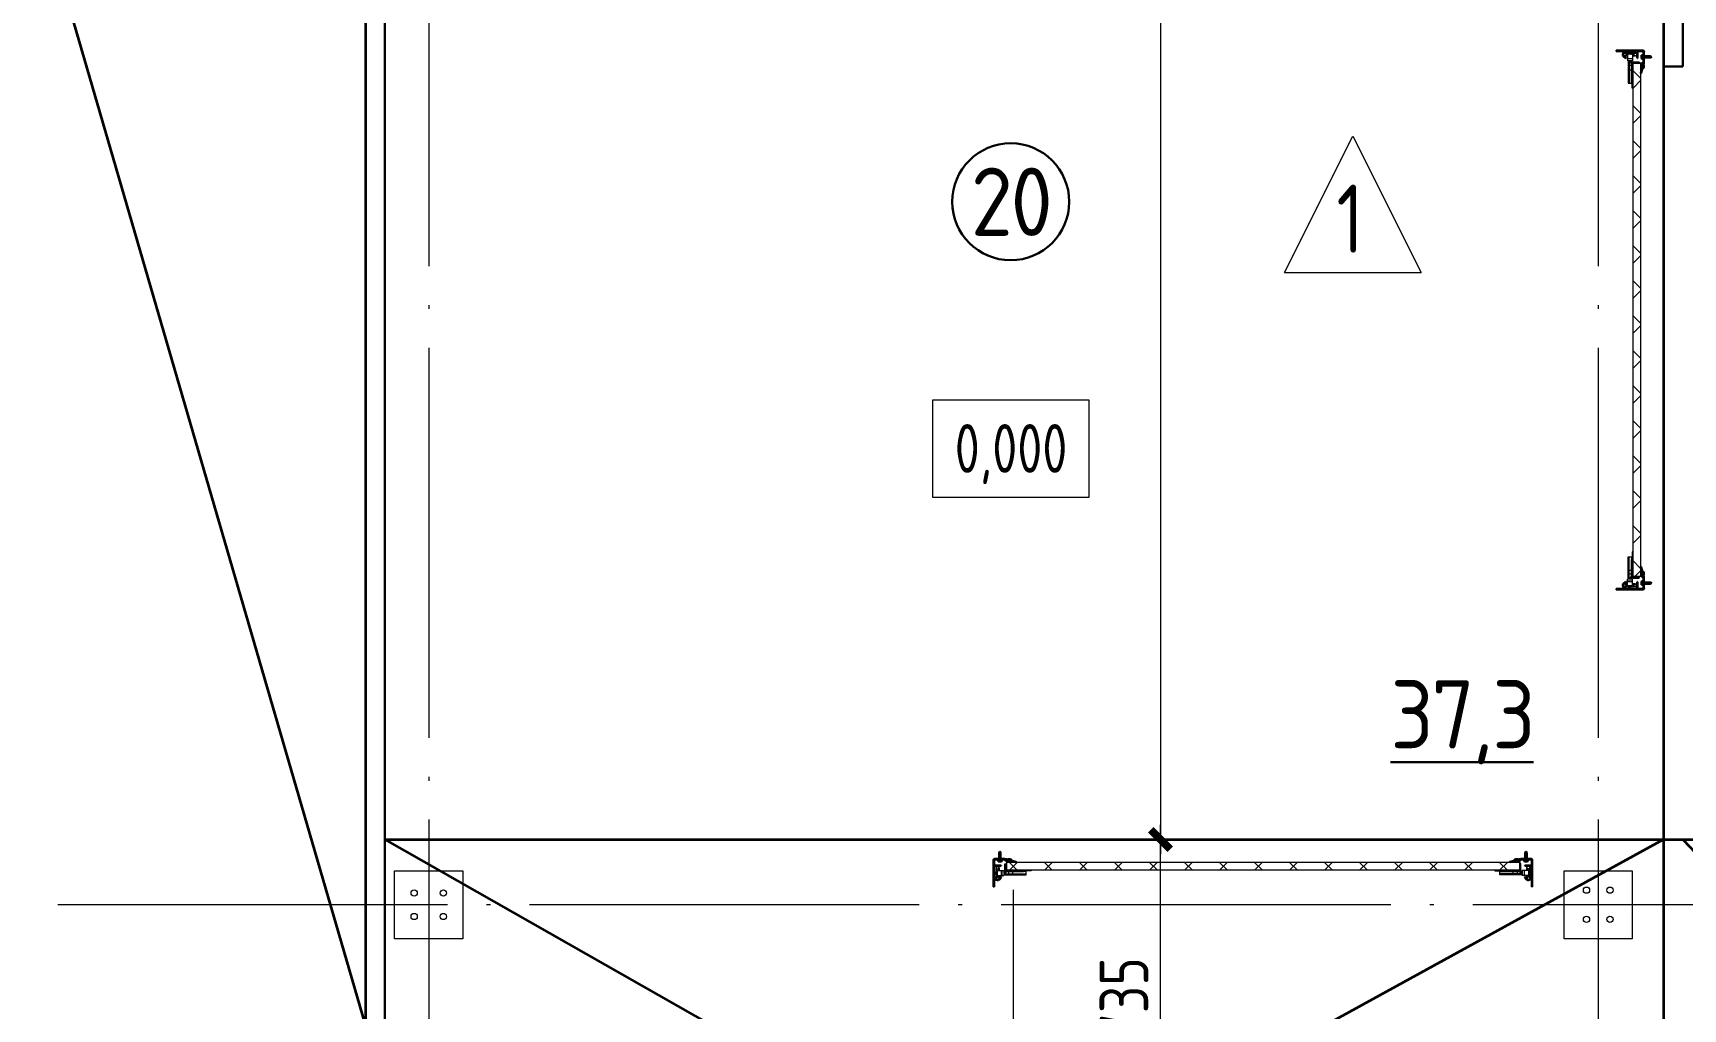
# Model space of a CAD drawing. Extents: x -965262 to 1142518, y -357520 to 71675.
# Drawn here: x 99392 to 107858, y -187687 to -182680 of the extents above; entities that cross this region are included whole.
import ezdxf

# ---------------------------------------------------------------- set-up
doc = ezdxf.new("R2010")
doc.units = 0
doc.header["$LTSCALE"] = 10
doc.linetypes.add('DOTE', pattern=[2.42, 2, -0.2, 0.02, -0.2])
doc.layers.get('0').update_dxf_attribs({"linetype": 'CONTINUOUS', "lineweight": 30})
doc.layers.get('Defpoints').update_dxf_attribs({"linetype": 'CONTINUOUS'})
doc.layers.add('DOTE', color=7, linetype='DOTE', lineweight=9)
doc.layers.add('полы', color=3, linetype='CONTINUOUS', lineweight=35)
doc.styles.add('GOST 2.304', font='isocpeur.ttf', dxfattribs={"width": 0.75, "height": 250})
doc.styles.add('GOST-2.304_Type-B', font='isocpeur.ttf', dxfattribs={"width": 0.9})
doc.styles.add('ГОСТ 2м', font='isocpeur.ttf', dxfattribs={"width": 0.8, "height": 250})
doc.dimstyles.new('ГОСТ 2м', dxfattribs={"dimtxt": 250, "dimasz": 100, "dimexe": 75, "dimexo": 150, "dimgap": 62.5, "dimtad": 1, "dimdec": 0, "dimtxsty": 'ГОСТ 2м', "dimblk": 'ARCHTICK', "dimcen": 150, "dimdle": 75, "dimclrd": 256, "dimclre": 256, "dimclrt": 256, "dimadec": 0, "dimazin": 0, "dimtfac": 1, "dimtdec": 0, "dimtmove": 0, "dimatfit": 3, "dimldrblk": 'OBLIQUE', "dimfxl": 1, "dimlwd": 15, "dimlwe": 15, "dimarcsym": 0})

# ---------------------------------------------------------------- blocks, each defined once
blk = doc.blocks.new('anchor.bolt')
for p, q in [((-0.07, 0), (-0.07, -0.72)), ((0.07, 0), (0.07, -0.06)), ((-0.1, -0.04), (-0.07, -0.03)), ((-0.1, -0.04), (0.09, -0.06)), ((0.07, -0.07), (-0.1, -0.04)), ((-0.1, -0.11), (-0.07, -0.1)), ((-0.1, -0.11), (0.09, -0.13)), ((0.07, -0.14), (-0.1, -0.11)), ((-0.1, -0.18), (-0.07, -0.17)), ((-0.1, -0.18), (0.09, -0.2)), ((0.07, -0.21), (-0.1, -0.18)), ((-0.1, -0.25), (-0.07, -0.24)), ((-0.1, -0.25), (0.09, -0.27)), ((0.07, -0.28), (-0.1, -0.25)), ((-0.1, -0.32), (-0.07, -0.31)), ((-0.1, -0.32), (0.09, -0.34)), ((0.07, -0.35), (-0.1, -0.32)), ((-0.1, -0.39), (-0.07, -0.38)), ((-0.1, -0.39), (0.09, -0.41)), ((0.07, -0.42), (-0.1, -0.39)), ((-0.1, -0.46), (-0.07, -0.45)), ((-0.1, -0.46), (0.09, -0.48)), ((0.07, -0.49), (-0.1, -0.46)), ((-0.1, -0.53), (-0.07, -0.52)), ((-0.1, -0.53), (0.09, -0.55)), ((0.07, -0.56), (-0.1, -0.53)), ((-0.09, -0.6), (-0.07, -0.59)), ((-0.09, -0.6), (0.09, -0.62)), ((0.07, -0.63), (-0.09, -0.6)), ((-0.07, -0.72), (0, -0.8)), ((-0.04, -0.62), (-0.06, -0.63)), ((-0.06, -0.64), (-0.06, -0.63)), ((-0.06, -0.73), (-0.06, -0.64)), ((0, -0.79), (-0.06, -0.73)), ((-0.01, -0.63), (-0.04, -0.62)), ((-0.03, -0.63), (0, -0.79)), ((-0.03, -0.63), (0.01, -0.78)), ((-0.02, -0.63), (0.01, -0.77)), ((-0.01, -0.63), (0.02, -0.76)), ((0.03, -0.69), (-0.01, -0.63)), ((0, -0.64), (0.03, -0.75)), ((0, -0.8), (0.07, -0.72)), ((0, -0.79), (0.03, -0.74)), ((0.01, -0.66), (0.03, -0.74)), ((0.03, -0.74), (0.03, -0.69)), ((0.07, -0.06), (0.09, -0.06)), ((0.09, -0.06), (0.07, -0.07)), ((0.07, -0.07), (0.07, -0.13)), ((0.07, -0.13), (0.09, -0.13)), ((0.09, -0.13), (0.07, -0.14)), ((0.07, -0.14), (0.07, -0.2)), ((0.07, -0.2), (0.09, -0.2)), ((0.09, -0.2), (0.07, -0.21)), ((0.07, -0.21), (0.07, -0.27)), ((0.07, -0.27), (0.09, -0.27)), ((0.09, -0.27), (0.07, -0.28)), ((0.07, -0.28), (0.07, -0.34)), ((0.07, -0.33), (0.09, -0.34)), ((0.09, -0.34), (0.07, -0.35)), ((0.07, -0.35), (0.07, -0.41)), ((0.07, -0.4), (0.09, -0.41)), ((0.09, -0.41), (0.07, -0.42)), ((0.07, -0.42), (0.07, -0.48)), ((0.07, -0.47), (0.09, -0.48)), ((0.09, -0.48), (0.07, -0.49)), ((0.07, -0.49), (0.07, -0.55)), ((0.07, -0.55), (0.09, -0.55)), ((0.09, -0.55), (0.07, -0.56)), ((0.07, -0.56), (0.07, -0.62)), ((0.09, -0.62), (0.07, -0.63)), ((0.07, -0.62), (0.09, -0.62)), ((0.07, -0.63), (0.07, -0.72))]:
    blk.add_line(p, q)
blk.add_arc((0.16, -0.64), 0.222, 187.9982, 219.836)
blk = doc.blocks.new('Крепеж_ворот')
at = {"lineweight": 15}
h = blk.add_hatch(dxfattribs=at)
h.set_pattern_fill('ANSI31', color=256, scale=2, angle=180)
h.set_pattern_definition([(225, (746089.599, 74802.7244), (4.49013, -4.49013), [])])
h.paths.add_polyline_path([(746087.1, 74804.1), (746087.1, 74801.6), (746091.1, 74801.6), (746094.2, 74801.9), (746094.2, 74804.1)], flags=17)
h.paths.add_polyline_path([(746116.4, 74801.6, 0.165118), (746119.9, 74802.8), (746124.2, 74806.1, -0.301689), (746131.4, 74806.6), (746134.8, 74804.7, 0.130081), (746137.5, 74803.9), (746142.2, 74803.9), (746142.2, 74806.4), (746137.5, 74806.4, -0.130081), (746136, 74806.9), (746132.6, 74808.8, 0.301689), (746122.7, 74808.1), (746118.3, 74804.7, -0.165112), (746116.4, 74804.1), (746064.1, 74804.1, -0.414223), (746061, 74807.2), (746061, 74868.5), (746059.4, 74868.5), (746059.4, 74868.8), (746059.4, 74869.5), (746059.4, 74870.5), (746059.4, 74870.7), (746059.4, 74871.7), (746059.4, 74872.2), (746059.4, 74873.2), (746059.4, 74873.9), (746059.4, 74874.7), (746059.4, 74875.6), (746059.4, 74876.1), (746059.4, 74877.1), (746059.4, 74877.4), (746059.4, 74878.3), (746059.4, 74879.1), (746059.4, 74879.4), (746061, 74879.4), (746061, 74944.5), (746058.5, 74944.5), (746058.5, 74807.2, 0.41422), (746064.1, 74801.6)])
h = blk.add_hatch(dxfattribs=at)
h.set_pattern_fill('ANSI31', color=256, scale=2, angle=90)
h.set_pattern_definition([(135, (736343.8085, 75928.334), (-4.490128, -4.490128), [])])
edge = h.paths.add_edge_path()
edge.add_ellipse((746065.1, 74838.4), major_axis=(-1.67, 1.67), ratio=1, start_angle=45, end_angle=135, ccw=False)
edge.add_line((746062.7, 74838.4), (746062.7, 74868.5))
edge.add_line((746062.7, 74868.5), (746061, 74868.5))
edge.add_line((746061, 74868.5), (746061, 74838.4))
edge.add_ellipse((746065.1, 74838.4), major_axis=(-2.89, 2.89), ratio=1, start_angle=45, end_angle=135)
edge.add_line((746065.1, 74834.3), (746096.6, 74834.3))
edge.add_line((746096.6, 74834.3), (746096.6, 74836))
edge.add_line((746096.6, 74836), (746065.1, 74836))
edge = h.paths.add_edge_path()
edge.add_ellipse((746065.1, 74890.2), major_axis=(2.89, 2.89), ratio=1, start_angle=106, end_angle=135)
edge.add_line((746061, 74890.2), (746061, 74879.4))
edge.add_line((746061, 74879.4), (746062.7, 74879.4))
edge.add_line((746062.7, 74879.4), (746062.7, 74890.4))
edge.add_ellipse((746065.1, 74890.2), major_axis=(-1.67, 1.67), ratio=1, start_angle=16, end_angle=45, ccw=False)
edge.add_line((746063, 74891.3), (746069.9, 74903.7))
edge.add_ellipse((746079.1, 74898.6), major_axis=(7.45, 7.45), ratio=1, start_angle=-3, end_angle=106, ccw=False)
edge.add_line((746086.9, 74905.7), (746097.5, 74893.9))
edge.add_line((746097.5, 74893.9), (746098.8, 74895.1))
edge.add_line((746098.8, 74895.1), (746088.2, 74906.8))
edge.add_ellipse((746079.1, 74898.6), major_axis=(8.67, 8.67), ratio=1, start_angle=-3, end_angle=106)
edge.add_line((746068.4, 74904.5), (746061.5, 74892.1))
h = blk.add_hatch(color=256, dxfattribs=at)
h.dxf.hatch_style = 1
h.paths.add_polyline_path([(746145.9, 74808.8), (746142.6, 74809.8, 0.10613), (746142.5, 74809.9), (746136.4, 74809.3, -0.181324), (746135.1, 74809.6, 0.335683), (746120.2, 74809.1, -0.119126), (746118.6, 74808.6, 0.371631), (746118, 74808.1), (746117.9, 74807.6, 0.451909), (746118.5, 74806.9, 0.124341), (746121, 74807.6, -0.343618), (746134.1, 74808.2, 0.181324), (746136.5, 74807.6), (746142.5, 74808.2, -0.110452), (746142.6, 74808.2), (746147.2, 74806.6, -0.710497), (746147.2, 74805.5), (746142.6, 74803.9), (746135.7, 74803.9, -0.178994), (746132.7, 74805, 0.369834), (746129.7, 74805, -0.178993), (746126.6, 74803.9), (746122.2, 74803.9, 0.120709), (746121.9, 74803.8), (746119.7, 74802.7, -0.017147), (746119.4, 74802.4, 0.538795), (746119.6, 74802.2), (746127.3, 74802.2, 0.207608), (746130.7, 74803.7, -0.433918), (746131.6, 74803.7, 0.207608), (746135.1, 74802.2), (746142.5, 74802.2, 0.079707), (746142.6, 74802.2), (746147.7, 74803.9, 0.461502), (746149, 74807.1, -0.250825), (746149.1, 74807.6, -0.128039), (746173.1, 74815.5, 0.416657), (746173.7, 74816.2), (746173.6, 74816.9, 0.409849), (746173, 74817.5, 0.127248)])
for p, q in [((746058.5, 74807.2), (746058.5, 74944.5)), ((746058.5, 74944.5), (746061, 74944.5)), ((746061, 74879.4), (746061, 74944.5)), ((746059.4, 74879.4), (746062.7, 74879.4)), ((746059.4, 74868.5), (746059.4, 74879.4)), ((746059.4, 74868.5), (746062.7, 74868.5)), ((746061, 74879.4), (746061, 74890.2)), ((746061, 74807.2), (746061, 74868.5)), ((746061, 74838.4), (746061, 74868.5)), ((746068.4, 74904.5), (746061.5, 74892.1)), ((746062.7, 74838.4), (746062.7, 74890.2)), ((746063.6, 74883), (746062.7, 74883)), ((746063.6, 74864.9), (746062.7, 74864.9)), ((746069.9, 74903.7), (746063, 74891.3)), ((746063.6, 74883), (746063.6, 74873.9)), ((746067.2, 74880.2), (746063.6, 74883)), ((746063.6, 74873.9), (746063.6, 74864.9)), ((746067.2, 74867.6), (746063.6, 74864.9)), ((746064.1, 74875.1), (746064.1, 74872.8)), ((746067.2, 74880.2), (746067.2, 74875.1)), ((746067.2, 74872.8), (746067.2, 74867.6)), ((746086.9, 74905.7), (746097.5, 74893.9)), ((746088.2, 74906.8), (746098.8, 74895.1)), ((746097.5, 74893.9), (746098.8, 74895.1)), ((746064.1, 74804.1), (746116.4, 74804.1)), ((746064.1, 74801.6), (746116.4, 74801.6)), ((746096.6, 74836), (746065.1, 74836)), ((746096.6, 74834.3), (746065.1, 74834.3)), ((746079, 74805.9), (746102.4, 74805.9)), ((746079, 74805.9), (746079, 74804.1)), ((746079, 74804.1), (746102.4, 74804.1)), ((746082.5, 74814.1), (746081.2, 74813.3)), ((746081.2, 74813.3), (746081.2, 74805.9)), ((746098.9, 74814.1), (746082.5, 74814.1)), ((746085.9, 74813.3), (746085.9, 74805.9)), ((746095.4, 74813.3), (746095.4, 74805.9)), ((746096.6, 74834.3), (746096.6, 74836)), ((746098.9, 74814.1), (746100.1, 74813.3)), ((746100.1, 74813.3), (746100.1, 74805.9)), ((746102.4, 74805.9), (746102.4, 74804.1)), ((746118.3, 74804.7), (746122.7, 74808.1)), ((746119.9, 74802.8), (746124.2, 74806.1)), ((746134.8, 74804.7), (746131.4, 74806.6)), ((746136, 74806.9), (746132.6, 74808.8)), ((746142.2, 74806.4), (746137.5, 74806.4)), ((746137.5, 74803.9), (746142.2, 74803.9)), ((746142.2, 74806.4), (746142.2, 74803.9)), ((746142.2, 74803.9), (746142.2, 74806.4)), ((746142.6, 74803.9), (746147.2, 74805.5)), ((746142.6, 74802.2), (746147.7, 74803.9)), ((746173.6, 74816.9), (746173.7, 74816.2))]:
    blk.add_line(p, q)
for p, q in [((746061, 74879.4), (746061, 74881.3)), ((746061, 74833.9), (746061, 74868.5)), ((746062.7, 74883), (746062.7, 74873.9)), ((746062.7, 74873.9), (746062.7, 74864.9)), ((746073.1, 74841.7), (746073.1, 74905.2)), ((746073.1, 74895.8), (746076.7, 74892.3)), ((746073.1, 74851), (746076.7, 74854.6)), ((746074.3, 74885.9), (746074.3, 74861)), ((746074.3, 74879.9), (746075.7, 74879.9)), ((746074.3, 74867), (746075.7, 74867)), ((746076.9, 74873.4), (746075.7, 74879.9)), ((746075.7, 74879.9), (746075.7, 74867)), ((746076.9, 74873.4), (746075.7, 74867)), ((746076, 74885.9), (746076, 74882.6)), ((746076, 74864.3), (746076, 74861)), ((746076.2, 74882.6), (746076.2, 74885.6)), ((746076.2, 74885.6), (746076.8, 74885.6)), ((746076.2, 74864.3), (746076.2, 74882.6)), ((746076.2, 74864.3), (746076.2, 74861.3)), ((746076.2, 74861.3), (746076.8, 74861.3)), ((746076.8, 74885.6), (746076.8, 74892)), ((746076.8, 74861.3), (746076.8, 74854.9)), ((746081.4, 74897.6), (746081.4, 74886.4)), ((746081.4, 74849.3), (746081.4, 74860.5)), ((746087.4, 74898), (746081.7, 74897.9)), ((746087.4, 74848.8), (746081.7, 74848.9)), ((746082.1, 74885.6), (746087.4, 74885.6)), ((746082.1, 74861.3), (746087.4, 74861.3)), ((746087.4, 74899.5), (746087.4, 74898)), ((746087.4, 74885.6), (746087.4, 74898)), ((746087.4, 74885.6), (746098.3, 74885.6)), ((746087.4, 74848.7), (746087.4, 74861.3)), ((746087.4, 74861.3), (746098.3, 74861.3)), ((746087.4, 74847.4), (746087.4, 74848.8)), ((746098.7, 74885.2), (746098.7, 74882.6)), ((746098.7, 74882.6), (746098.7, 74864.3)), ((746098.7, 74881.6), (746099.8, 74881.6)), ((746098.7, 74865.3), (746099.8, 74865.3)), ((746098.7, 74861.6), (746098.7, 74864.3)), ((746099.8, 74861.2), (746099.8, 74885.7)), ((746099.8, 74885.7), (746110.3, 74885.7)), ((746099.8, 74861.2), (746110.3, 74861.2)), ((746110.3, 74861.2), (746110.3, 74885.7)), ((746110.3, 74881.5), (746224.7, 74881.5)), ((746110.3, 74865.4), (746212.5, 74865.4)), ((746113.8, 74877.2), (746224.7, 74877.2)), ((746250.5, 74858.8), (746250.5, 74862.8))]:
    blk.add_line(p, q, dxfattribs=at)
at = {"lineweight": 15, "ltscale": 0.5}
for p, q in [((746076, 74885.9), (746074.3, 74885.9)), ((746076, 74861), (746074.3, 74861))]:
    blk.add_line(p, q, dxfattribs=at)
at = {"lineweight": 15, "extrusion": (-1.7375e-14, 1, 0)}
for p, q in [((746112.7, 74883.6), (746224.7, 74883.6)), ((746112.7, 74863.2), (746112.7, 74883.6)), ((746112.7, 74863.2), (746135.6, 74863.2)), ((746116.7, 74856.9), (746116.7, 74828.9)), ((746120.8, 74856.9), (746120.8, 74828.9)), ((746122.6, 74863.2), (746122.6, 74862.8)), ((746250.5, 74862.8), (746122.6, 74862.8)), ((746250.5, 74858.8), (746122.6, 74858.8)), ((746123.8, 74840), (746123.8, 74848.8)), ((746135.6, 74881.9), (746156.6, 74881.9)), ((746135.6, 74863.2), (746135.6, 74881.9)), ((746156.6, 74881.9), (746156.6, 74863.2)), ((746156.6, 74863.2), (746212.5, 74863.2)), ((746117.3, 74826.3), (746119, 74822.8)), ((746119, 74822.8), (746122.6, 74824.6)), ((746122.6, 74824.6), (746120.9, 74828))]:
    blk.add_line(p, q, dxfattribs=at)
at = {"lineweight": 15, "ltscale": 0.5, "extrusion": (-1.7375e-14, 1, 0)}
for p, q in [((746112.7, 74879.5), (746224.7, 74879.5)), ((746135.6, 74865.8), (746112.7, 74865.8)), ((746114.9, 74871.2), (746120.4, 74871.2)), ((746120.8, 74856.9), (746116.7, 74856.9)), ((746117.2, 74851.9), (746116.7, 74853.9)), ((746120.8, 74840.1), (746116.7, 74840.1)), ((746117.2, 74836.9), (746116.7, 74835)), ((746119.8, 74839), (746119.8, 74849.8)), ((746123.8, 74847.8), (746119.8, 74847.8)), ((746123.8, 74841), (746119.8, 74841)), ((746122.6, 74868.9), (746122.6, 74863.2)), ((746122.6, 74862.8), (746122.6, 74858.8)), ((746139.7, 74862.8), (746139.7, 74858.8)), ((746152.5, 74862.8), (746152.5, 74858.8)), ((746212.5, 74865.8), (746156.6, 74865.8)), ((746173.5, 74862.8), (746173.5, 74858.8)), ((746120.8, 74829.2), (746116.7, 74829.2))]:
    blk.add_line(p, q, dxfattribs=at)
at = {"lineweight": 15, "extrusion": (-2.77556e-16, -1, 0)}
for p, q in [((746224.7, 74865.6), (746113.8, 74865.6)), ((746128, 74865.6), (746128, 74863.3)), ((746137.6, 74865.6), (746137.6, 74863.3)), ((746164.4, 74865.6), (746164.4, 74863.3)), ((746174, 74865.6), (746174, 74863.3)), ((746200.8, 74865.6), (746200.8, 74863.3)), ((746210.4, 74865.6), (746210.4, 74863.3)), ((746224.7, 74883.6), (746224.7, 74863.3))]:
    blk.add_line(p, q, dxfattribs=at)
at = {"extrusion": (-1, -4.26669e-14, 0)}
for p, q in [((746117.9, 74807.6), (746118, 74808.1)), ((746136.4, 74809.3), (746142.5, 74809.9)), ((746142.5, 74808.2), (746136.5, 74807.6)), ((746142.6, 74809.8), (746145.9, 74808.8)), ((746147.2, 74806.6), (746142.6, 74808.2))]:
    blk.add_line(p, q, dxfattribs=at)
at = {"extrusion": (-1, -4.2422e-14, 1.22461e-16)}
for p, q in [((746119.5, 74802.5), (746121.9, 74803.8)), ((746127.3, 74802.2), (746119.6, 74802.2)), ((746122.2, 74803.9), (746126.6, 74803.9)), ((746142.5, 74802.2), (746135.1, 74802.2)), ((746135.7, 74803.9), (746142.5, 74803.9))]:
    blk.add_line(p, q, dxfattribs=at)
at = {"lineweight": 15}
for centre, radius, start, end in [((746079.1, 74899.5), 8.28, 0, 136.00967), ((746079.1, 74847.4), 8.28, 223.99033, 0), ((746077, 74882.6), 0.956, 180, 270), ((746077, 74864.3), 0.956, 90, 180), ((746077, 74882.6), 0.75, 180, 270), ((746077, 74864.3), 0.75, 90, 180), ((746076.4, 74892), 0.375, 0, 45), ((746076.4, 74854.9), 0.375, 315, 0), ((746081.8, 74897.6), 0.375, 91, 180), ((746082.1, 74886.4), 0.75, 180, 270), ((746082.1, 74860.5), 0.75, 90, 180), ((746081.8, 74849.3), 0.375, 180, 269), ((746098.3, 74885.2), 0.375, 0, 90), ((746098.3, 74861.6), 0.375, 270, 0), ((746122.6, 74856.9), 5.92, 90, 180), ((746122.6, 74856.9), 1.87, 90, 180), ((746128.6, 74855.4), 8.15, 194.99861, 233.92136), ((746128.6, 74833.4), 8.15, 126.07864, 165.00139), ((746122.6, 74828.9), 5.92, 180, 199.64644), ((746122.6, 74828.9), 1.87, 180, 185.53127)]:
    blk.add_arc(centre, radius, start, end, dxfattribs=at)
at = {"lineweight": 15, "ltscale": 0.5}
for centre, radius, start, end in [((746119.4, 74852.5), 2.25, 195, 270), ((746119.4, 74836.4), 2.25, 90, 165), ((746119.4, 74849.8), 0.375, 0, 90), ((746119.4, 74839), 0.375, 270, 0)]:
    blk.add_arc(centre, radius, start, end, dxfattribs=at)
for centre, radius, start, end in [((746064.1, 74807.2), 5.62, 180, 270), ((746064.1, 74807.2), 3.11, 180, 270), ((746082.1, 74803.7), 10.4, 68.27529, 87.87816), ((746090.7, 74797.9), 16.2, 73.30599, 107.29197), ((746099.2, 74803.7), 10.4, 92.12184, 111.72471), ((746116.4, 74807.2), 3.11, 270, 307.50429), ((746116.4, 74807.2), 5.62, 270, 307.50429), ((746118.5, 74807.5), 0.586, 173.27112, 270.54696), ((746118.6, 74808), 0.586, 91.72469, 173.27112), ((746118.5, 74812.1), 5.21, 270.54696, 298.89834), ((746118.4, 74812.1), 3.52, 271.72469, 298.89834), ((746128, 74799.4), 12.4, 54.89026, 129.11428), ((746128, 74799.4), 10.7, 54.89026, 130.74476), ((746128.2, 74801), 8.97, 60.35337, 127.50429), ((746128.2, 74801), 8.97, 60.35337, 127.50429), ((746128.2, 74801), 8.97, 60.35337, 127.50429), ((746128.2, 74801), 6.46, 60.35337, 127.50429), ((746136.2, 74811.1), 3.54, 234.89026, 276), ((746137.5, 74809.6), 5.62, 240.35337, 270), ((746136.2, 74811.1), 1.86, 234.89026, 276), ((746137.5, 74809.6), 3.11, 240.35337, 270), ((746142.5, 74809.6), 0.292, 71.76748, 96), ((746142.5, 74807.9), 0.292, 70.78733, 96), ((746176.2, 74760.8), 56.8, 93.28053, 122.28779), ((746147, 74806), 0.562, 289.21267, 70.78733), ((746147, 74806), 2.25, 288.22907, 27.3228), ((746149.6, 74807.3), 0.586, 151, 207.3228), ((746176.3, 74765.4), 50.3, 93.65928, 122.84475), ((746173, 74816.9), 0.6, 4.13569, 93.28053), ((746173.1, 74816.1), 0.6, 273.65928, 4.13569)]:
    blk.add_arc(centre, radius, start, end)
at = {"extrusion": (-1.22461e-16, -5.20252e-30, -1)}
for centre, radius, start, end in [((-746119.6, 74802.4), 0.187, 270, 62.46874), ((-746122.2, 74803.3), 0.586, 62.46874, 90), ((-746126.6, 74808.6), 4.69, 229.40766, 270), ((-746127.3, 74806.9), 4.69, 223.08626, 270), ((-746131.2, 74803.2), 2.32, 49.40766, 130.59234), ((-746131.2, 74803.2), 0.637, 43.08626, 136.91374), ((-746135.1, 74806.9), 4.69, 270, 316.91374), ((-746135.7, 74808.6), 4.69, 270, 310.59234), ((-746142.5, 74804.2), 0.292, 250.78733, 270), ((-746142.5, 74802.5), 0.292, 251.77093, 270)]:
    blk.add_arc(centre, radius, start, end, dxfattribs=at)
at = {"extrusion": (0, 0, -1)}
for centre, major_axis, start_param, end_param in [((746065.1, 74890.2), (2.89, 2.89), 3.926991, 4.433136), ((746065.1, 74838.4), (-2.89, 2.89), 3.926991, 5.497787), ((746065.1, 74890.2), (-1.67, 1.67), 5.497787, 6.003933), ((746065.1, 74838.4), (-1.67, 1.67), 3.926991, 5.497787), ((746079.1, 74898.6), (8.67, 8.67), 4.433136, 6.335545), ((746079.1, 74898.6), (7.45, 7.45), 4.433136, 6.335545)]:
    blk.add_ellipse(centre, major_axis=major_axis, ratio=1, start_param=start_param, end_param=end_param, dxfattribs=at)
for points in [[(746067.2, 74875.1), (746065.9, 74875.1), (746064.1, 74875.1)], [(746064.1, 74872.8), (746065.9, 74872.8), (746067.2, 74872.8)]]:
    blk.add_rational_spline(points, [1, 1.01284142743, 1], degree=2)
at = {"lineweight": 15, "ltscale": 0.5}
for points, knots in [([(746114.9, 74871.2), (746114.7, 74871.2), (746114.4, 74871.2), (746113.8, 74871.5), (746113.6, 74871.6), (746113.2, 74872), (746113, 74872.3), (746112.8, 74872.8), (746112.7, 74873.1), (746112.7, 74873.4)], [0.37141352, 0.37141352, 0.37141352, 0.37141352, 0.39402571, 0.39402571, 0.41663789, 0.41663789, 0.43959523, 0.43959523, 0.46255257, 0.46255257, 0.46255257, 0.46255257]), ([(746122.6, 74868.9), (746122.6, 74869.2), (746122.6, 74869.5), (746122.3, 74870.1), (746122.2, 74870.3), (746121.8, 74870.7), (746121.5, 74870.9), (746121, 74871.1), (746120.7, 74871.2), (746120.4, 74871.2)], [0.28027447, 0.28027447, 0.28027447, 0.28027447, 0.30323181, 0.30323181, 0.32618916, 0.32618916, 0.34880134, 0.34880134, 0.37141352, 0.37141352, 0.37141352, 0.37141352])]:
    blk.add_open_spline(points, degree=3, knots=knots, dxfattribs=at)
at = {"lineweight": 15}
for points in [[(746117.1, 74826.9), (746117.1, 74826.7), (746117.2, 74826.5), (746117.3, 74826.3)], [(746120.9, 74828), (746120.9, 74828.2), (746120.8, 74828.5), (746120.8, 74828.7)]]:
    blk.add_open_spline(points, degree=3, dxfattribs=at)
at = {"xscale": -50.80000000000001, "yscale": 50.80000000000001, "zscale": 50.80000000000001}
blk.add_blockref('anchor.bolt', (746090.7, 74804.1), dxfattribs=at)
blk = doc.blocks.new('_ArchTick')
at = {"color": 0, "linetype": 'ByBlock', "lineweight": 0, "const_width": 0.4}
blk.add_lwpolyline([(-0.5, -0.5), (0.5, 0.5)], dxfattribs=at)
blk = doc.blocks.new('*D1166')
at = {"lineweight": 15, "ltscale": 50, "transparency": 16777216}
for p, q in [((105177.1, -169267.1), (105177.1, -186892.1)), ((107607.8, -169342.1), (105102.1, -169342.1)), ((107607.8, -186817.1), (105102.1, -186817.1))]:
    blk.add_line(p, q, dxfattribs=at)
at = {"layer": 'Defpoints', "color": 0, "ltscale": 50, "transparency": 16777216}
for p in [(107757.8, -169342.1, 1451.3), (105177.1, -186817.1), (107757.8, -186817.1, 1451.3)]:
    blk.add_point(p, dxfattribs=at)
at = {"lineweight": 15, "ltscale": 50, "transparency": 16777216, "xscale": 100, "yscale": 100, "zscale": 100}
for p, rotation in [((105177.1, -169342.1), 90), ((105177.1, -186817.1), 270)]:
    blk.add_blockref('_ArchTick', p, dxfattribs=dict(at, rotation=rotation))
at = {"lineweight": 15, "ltscale": 50, "transparency": 16777216, "insert": (104989.6, -178923.1), "char_height": 250, "attachment_point": 5, "rotation": 90, "style": 'ГОСТ 2м'}
blk.add_mtext('17475', dxfattribs=at)
blk = doc.blocks.new('_Oblique')
at = {"color": 0, "linetype": 'ByBlock', "lineweight": -2}
blk.add_line((-0.5, -0.5), (0.5, 0.5), dxfattribs=at)
blk = doc.blocks.new('*D1167')
at = {"lineweight": 15, "ltscale": 50, "transparency": 16777216}
for p, q in [((105177.1, -188627.1), (105177.1, -186742.1)), ((104745.3, -186817.1), (105252.1, -186817.1)), ((104745.3, -188552.1), (105252.1, -188552.1))]:
    blk.add_line(p, q, dxfattribs=at)
at = {"layer": 'Defpoints', "color": 0, "ltscale": 50, "transparency": 16777216}
for p in [(104595.3, -186817.1, 1451.3), (105177.1, -186817.1), (104595.3, -188552.1, 1451.3)]:
    blk.add_point(p, dxfattribs=at)
at = {"lineweight": 15, "ltscale": 50, "transparency": 16777216, "xscale": 100, "yscale": 100, "zscale": 100}
for p, rotation in [((105177.1, -186817.1), 90), ((105177.1, -188552.1), 270)]:
    blk.add_blockref('_ArchTick', p, dxfattribs=dict(at, rotation=rotation))
at = {"lineweight": 15, "ltscale": 50, "transparency": 16777216, "insert": (104989.6, -187684.6), "char_height": 250, "attachment_point": 5, "rotation": 90, "style": 'ГОСТ 2м'}
blk.add_mtext('1735', dxfattribs=at)

msp = doc.modelspace()

# ---------------------------------------------------------------- hatches: boundary and pattern name
at = {"lineweight": 15}
h = msp.add_hatch(dxfattribs=at)
h.set_pattern_fill('ANSI37', scale=40)
h.set_pattern_definition([(45, (-52741.05, 747975.21), (-89.802561, 89.802561), []), (135, (-52741.05, 747975.21), (-89.802561, -89.802561), [])])
h.paths.add_polyline_path([(107601.7, -185468.5), (107601.7, -182835.8), (107641.7, -182835.8), (107641.7, -185468.5)])
h = msp.add_hatch(dxfattribs=at)
h.set_pattern_fill('ANSI37', scale=40, angle=270)
h.set_pattern_definition([(315, (1037829.91, -32853.5), (89.802561, 89.802561), []), (45, (1037829.91, -32853.5), (-89.802561, 89.802561), [])])
h.paths.add_polyline_path([(104386.2, -186973), (107018.9, -186973), (107018.9, -186933), (104386.2, -186933)])

# ---------------------------------------------------------------- linework, layer by layer
at = {"color": 7, "extrusion": (0, 0, -1)}
for p, q in [((107757.6, -182852.1, -3259.8), (107757.6, -180652.1, -3259.8)), ((107857.6, -180652.1, -3259.8), (107857.6, -182852.1, -3259.8)), ((107857.6, -182852.1, -3259.8), (107757.6, -182852.1, -3259.8))]:
    msp.add_line(p, q, dxfattribs=at)
at = {"color": 7}
for p, q in [((101097.6, -180827.1, -3259.8), (101097.6, -199152.1, -3259.8)), ((101197.6, -180827.1, -3259.8), (101197.6, -199152.1, -3259.8))]:
    msp.add_line(p, q, dxfattribs=at)
at = {"color": 7, "lineweight": 15}
for p, q in [((107601.7, -185468.5, -1451.3), (107601.7, -182835.8, -1451.3)), ((107641.7, -182835.8, -1451.3), (107601.7, -182835.8, -1451.3)), ((107641.7, -185468.5, -1451.3), (107641.7, -182835.8, -1451.3)), ((107757.6, -182852.1, -3259.8), (107757.6, -185452.1, -3259.8)), ((104008.5, -184562, -1451.3), (104808.5, -184562, -1451.3)), ((104008.5, -185062, -1451.3), (104008.5, -184562, -1451.3)), ((104808.5, -184562, -1451.3), (104808.5, -185062, -1451.3)), ((104808.5, -185062, -1451.3), (104008.5, -185062, -1451.3)), ((107641.7, -185468.5, -1451.3), (107601.7, -185468.5, -1451.3)), ((101247.6, -187327.1, -4711.1), (101247.6, -186977.1, -4711.1)), ((101247.6, -186977.1, -4711.1), (101597.6, -186977.1, -4711.1)), ((101597.6, -186977.1, -4711.1), (101597.6, -187327.1, -4711.1)), ((104386.2, -186933, -3259.8), (107018.9, -186933, -3259.8)), ((104386.2, -186933, -3259.8), (104386.2, -186973, -3259.8)), ((104386.2, -186973, -3259.8), (107018.9, -186973, -3259.8)), ((107018.9, -186933, -3259.8), (107018.9, -186973, -3259.8)), ((107247.6, -187327.1, -4711.1), (107247.6, -186977.1, -4711.1)), ((107247.6, -186977.1, -4711.1), (107597.6, -186977.1, -4711.1)), ((107597.6, -186977.1, -4711.1), (107597.6, -187327.1, -4711.1)), ((101597.6, -187327.1, -4711.1), (101247.6, -187327.1, -4711.1)), ((107597.6, -187327.1, -4711.1), (107247.6, -187327.1, -4711.1))]:
    msp.add_line(p, q, dxfattribs=at)
at = {"lineweight": 15}
for p, q in [((105813.8, -183908.9, 8350.5), (106163.8, -183208.9, 8350.5)), ((106163.8, -183208.9, 8350.5), (106513.8, -183908.9, 8350.5)), ((105813.8, -183908.9, 8350.5), (106513.8, -183908.9, 8350.5))]:
    msp.add_line(p, q, dxfattribs=at)
at = {"color": 7}
msp.add_circle((104408.5, -183545.7, -7970.9), 300, dxfattribs=at)
at = {"color": 7, "lineweight": 15}
for centre in [(101347.6, -187092.1, -4711.1), (101497.6, -187092.1, -4711.1), (107362.6, -187077.1, -4711.1), (107482.6, -187077.1, -4711.1), (101347.6, -187212.1, -4711.1), (101497.6, -187212.1, -4711.1), (107362.6, -187227.1, -4711.1), (107482.6, -187227.1, -4711.1)]:
    msp.add_circle(centre, 16, dxfattribs=at)
at = {"color": 7}
for points in [[(104326.4, -186988.3, -9779.4), (104328.2, -186988.3, -9779.4), (104329.5, -186988.3, -9779.4)], [(104326.4, -186988.3, -9779.4), (104328.2, -186988.3, -9779.4), (104329.5, -186988.3, -9779.4)], [(104326.4, -186988.3, -9779.4), (104328.2, -186988.3, -9779.4), (104329.5, -186988.3, -9779.4)], [(104326.4, -186988.3, -9779.4), (104328.2, -186988.3, -9779.4), (104329.5, -186988.3, -9779.4)], [(104326.4, -186988.3, -9779.4), (104328.2, -186988.3, -9779.4), (104329.5, -186988.3, -9779.4)], [(104326.4, -186988.3, -9779.4), (104328.2, -186988.3, -9779.4), (104329.5, -186988.3, -9779.4)], [(104326.4, -186988.3, -9779.4), (104328.2, -186988.3, -9779.4), (104329.5, -186988.3, -9779.4)], [(104326.4, -186988.3, -9779.4), (104328.2, -186988.3, -9779.4), (104329.5, -186988.3, -9779.4)], [(104326.4, -186988.3, -9779.4), (104328.2, -186988.3, -9779.4), (104329.5, -186988.3, -9779.4)], [(104326.4, -186988.3, -9779.4), (104328.2, -186988.3, -9779.4), (104329.5, -186988.3, -9779.4)], [(104326.4, -186988.3, -9779.4), (104328.2, -186988.3, -9779.4), (104329.5, -186988.3, -9779.4)], [(104326.4, -186988.3, -9779.4), (104328.2, -186988.3, -9779.4), (104329.5, -186988.3, -9779.4)], [(104326.4, -186988.3, -9779.4), (104328.2, -186988.3, -9779.4), (104329.5, -186988.3, -9779.4)], [(104326.4, -186988.3, -9779.4), (104328.2, -186988.3, -9779.4), (104329.5, -186988.3, -9779.4)], [(104326.4, -186988.3, -9779.4), (104328.2, -186988.3, -9779.4), (104329.5, -186988.3, -9779.4)], [(104326.4, -186988.3, -9779.4), (104328.2, -186988.3, -9779.4), (104329.5, -186988.3, -9779.4)], [(104326.4, -186988.3, -9779.4), (104328.2, -186988.3, -9779.4), (104329.5, -186988.3, -9779.4)], [(104326.4, -186988.3, -9779.4), (104328.2, -186988.3, -9779.4), (104329.5, -186988.3, -9779.4)], [(104326.4, -186988.3, -9779.4), (104328.2, -186988.3, -9779.4), (104329.5, -186988.3, -9779.4)], [(104326.4, -186988.3, -9779.4), (104328.2, -186988.3, -9779.4), (104329.5, -186988.3, -9779.4)], [(104326.4, -186988.3, -9779.4), (104328.2, -186988.3, -9779.4), (104329.5, -186988.3, -9779.4)], [(104326.4, -186988.3, -9779.4), (104328.2, -186988.3, -9779.4), (104329.5, -186988.3, -9779.4)], [(104326.4, -186988.3, -9779.4), (104328.2, -186988.3, -9779.4), (104329.5, -186988.3, -9779.4)], [(104326.4, -186988.3, -9779.4), (104328.2, -186988.3, -9779.4), (104329.5, -186988.3, -9779.4)], [(104326.4, -186988.3, -9779.4), (104328.2, -186988.3, -9779.4), (104329.5, -186988.3, -9779.4)], [(104326.4, -186988.3, -9779.4), (104328.2, -186988.3, -9779.4), (104329.5, -186988.3, -9779.4)], [(104326.4, -186988.3, -9779.4), (104328.2, -186988.3, -9779.4), (104329.5, -186988.3, -9779.4)], [(104326.4, -186988.3, -9779.4), (104328.2, -186988.3, -9779.4), (104329.5, -186988.3, -9779.4)], [(104326.4, -186988.3, -9779.4), (104328.2, -186988.3, -9779.4), (104329.5, -186988.3, -9779.4)], [(104326.4, -186988.3, -9779.4), (104328.2, -186988.3, -9779.4), (104329.5, -186988.3, -9779.4)], [(104326.4, -186988.3, -9779.4), (104328.2, -186988.3, -9779.4), (104329.5, -186988.3, -9779.4)], [(104326.4, -186988.3, -9779.4), (104328.2, -186988.3, -9779.4), (104329.5, -186988.3, -9779.4)], [(104326.4, -186988.3, -9779.4), (104328.2, -186988.3, -9779.4), (104329.5, -186988.3, -9779.4)], [(104326.4, -186988.3, -9779.4), (104328.2, -186988.3, -9779.4), (104329.5, -186988.3, -9779.4)], [(104326.4, -186988.3, -9779.4), (104328.2, -186988.3, -9779.4), (104329.5, -186988.3, -9779.4)], [(104326.4, -186988.3, -9779.4), (104328.2, -186988.3, -9779.4), (104329.5, -186988.3, -9779.4)], [(104326.4, -186988.3, -9779.4), (104328.2, -186988.3, -9779.4), (104329.5, -186988.3, -9779.4)], [(104326.4, -186988.3, -9779.4), (104328.2, -186988.3, -9779.4), (104329.5, -186988.3, -9779.4)], [(104326.4, -186988.3, -9779.4), (104328.2, -186988.3, -9779.4), (104329.5, -186988.3, -9779.4)], [(104326.4, -186988.3, -9779.4), (104328.2, -186988.3, -9779.4), (104329.5, -186988.3, -9779.4)], [(104326.4, -186988.3, -9779.4), (104328.2, -186988.3, -9779.4), (104329.5, -186988.3, -9779.4)], [(104326.4, -186988.3, -9779.4), (104328.2, -186988.3, -9779.4), (104329.5, -186988.3, -9779.4)], [(104329.5, -186990.6, -9779.4), (104328.2, -186990.6, -9779.4), (104326.4, -186990.6, -9779.4)], [(104329.5, -186990.6, -9779.4), (104328.2, -186990.6, -9779.4), (104326.4, -186990.6, -9779.4)], [(104329.5, -186990.6, -9779.4), (104328.2, -186990.6, -9779.4), (104326.4, -186990.6, -9779.4)], [(104329.5, -186990.6, -9779.4), (104328.2, -186990.6, -9779.4), (104326.4, -186990.6, -9779.4)], [(104329.5, -186990.6, -9779.4), (104328.2, -186990.6, -9779.4), (104326.4, -186990.6, -9779.4)], [(104329.5, -186990.6, -9779.4), (104328.2, -186990.6, -9779.4), (104326.4, -186990.6, -9779.4)], [(104329.5, -186990.6, -9779.4), (104328.2, -186990.6, -9779.4), (104326.4, -186990.6, -9779.4)], [(104329.5, -186990.6, -9779.4), (104328.2, -186990.6, -9779.4), (104326.4, -186990.6, -9779.4)], [(104329.5, -186990.6, -9779.4), (104328.2, -186990.6, -9779.4), (104326.4, -186990.6, -9779.4)], [(104329.5, -186990.6, -9779.4), (104328.2, -186990.6, -9779.4), (104326.4, -186990.6, -9779.4)], [(104329.5, -186990.6, -9779.4), (104328.2, -186990.6, -9779.4), (104326.4, -186990.6, -9779.4)], [(104329.5, -186990.6, -9779.4), (104328.2, -186990.6, -9779.4), (104326.4, -186990.6, -9779.4)], [(104329.5, -186990.6, -9779.4), (104328.2, -186990.6, -9779.4), (104326.4, -186990.6, -9779.4)], [(104329.5, -186990.6, -9779.4), (104328.2, -186990.6, -9779.4), (104326.4, -186990.6, -9779.4)], [(104329.5, -186990.6, -9779.4), (104328.2, -186990.6, -9779.4), (104326.4, -186990.6, -9779.4)], [(104329.5, -186990.6, -9779.4), (104328.2, -186990.6, -9779.4), (104326.4, -186990.6, -9779.4)], [(104329.5, -186990.6, -9779.4), (104328.2, -186990.6, -9779.4), (104326.4, -186990.6, -9779.4)], [(104329.5, -186990.6, -9779.4), (104328.2, -186990.6, -9779.4), (104326.4, -186990.6, -9779.4)], [(104329.5, -186990.6, -9779.4), (104328.2, -186990.6, -9779.4), (104326.4, -186990.6, -9779.4)], [(104329.5, -186990.6, -9779.4), (104328.2, -186990.6, -9779.4), (104326.4, -186990.6, -9779.4)], [(104329.5, -186990.6, -9779.4), (104328.2, -186990.6, -9779.4), (104326.4, -186990.6, -9779.4)], [(104329.5, -186990.6, -9779.4), (104328.2, -186990.6, -9779.4), (104326.4, -186990.6, -9779.4)], [(104329.5, -186990.6, -9779.4), (104328.2, -186990.6, -9779.4), (104326.4, -186990.6, -9779.4)], [(104329.5, -186990.6, -9779.4), (104328.2, -186990.6, -9779.4), (104326.4, -186990.6, -9779.4)], [(104329.5, -186990.6, -9779.4), (104328.2, -186990.6, -9779.4), (104326.4, -186990.6, -9779.4)], [(104329.5, -186990.6, -9779.4), (104328.2, -186990.6, -9779.4), (104326.4, -186990.6, -9779.4)], [(104329.5, -186990.6, -9779.4), (104328.2, -186990.6, -9779.4), (104326.4, -186990.6, -9779.4)], [(104329.5, -186990.6, -9779.4), (104328.2, -186990.6, -9779.4), (104326.4, -186990.6, -9779.4)], [(104329.5, -186990.6, -9779.4), (104328.2, -186990.6, -9779.4), (104326.4, -186990.6, -9779.4)], [(104329.5, -186990.6, -9779.4), (104328.2, -186990.6, -9779.4), (104326.4, -186990.6, -9779.4)], [(104329.5, -186990.6, -9779.4), (104328.2, -186990.6, -9779.4), (104326.4, -186990.6, -9779.4)], [(104329.5, -186990.6, -9779.4), (104328.2, -186990.6, -9779.4), (104326.4, -186990.6, -9779.4)], [(104329.5, -186990.6, -9779.4), (104328.2, -186990.6, -9779.4), (104326.4, -186990.6, -9779.4)], [(104329.5, -186990.6, -9779.4), (104328.2, -186990.6, -9779.4), (104326.4, -186990.6, -9779.4)], [(104329.5, -186990.6, -9779.4), (104328.2, -186990.6, -9779.4), (104326.4, -186990.6, -9779.4)], [(104329.5, -186990.6, -9779.4), (104328.2, -186990.6, -9779.4), (104326.4, -186990.6, -9779.4)], [(104329.5, -186990.6, -9779.4), (104328.2, -186990.6, -9779.4), (104326.4, -186990.6, -9779.4)], [(104329.5, -186990.6, -9779.4), (104328.2, -186990.6, -9779.4), (104326.4, -186990.6, -9779.4)], [(104329.5, -186990.6, -9779.4), (104328.2, -186990.6, -9779.4), (104326.4, -186990.6, -9779.4)], [(104329.5, -186990.6, -9779.4), (104328.2, -186990.6, -9779.4), (104326.4, -186990.6, -9779.4)], [(104329.5, -186990.6, -9779.4), (104328.2, -186990.6, -9779.4), (104326.4, -186990.6, -9779.4)], [(104329.5, -186990.6, -9779.4), (104328.2, -186990.6, -9779.4), (104326.4, -186990.6, -9779.4)]]:
    msp.add_rational_spline(points, [1, 1.01284142743, 1], degree=2, dxfattribs=at)
at = {"layer": 'DOTE', "color": 7, "ltscale": 100, "extrusion": (0, -1, 0)}
for p, q in [((101422.6, -162515.3, -4711.1), (101422.6, -237687.4, -4711.1)), ((107422.6, -162515.3, -4711.1), (107422.6, -237687.4, -4711.1))]:
    msp.add_line(p, q, dxfattribs=at)
at = {"layer": 'DOTE', "color": 7, "ltscale": 100}
msp.add_line((113619.4, -187152.1, -4711.1), (55067.3, -187152.1, -4711.1), dxfattribs=at)
at = {"layer": 'полы', "ltscale": 100}
for p, q in [((101097.8, -169252.1, -3259.8), (101097.8, -199152.1, -3259.8)), ((107757.8, -169342.1, -3259.8), (107757.8, -199152.1, -3259.8)), ((101097.8, -187767.1, -3259.8), (98998.3, -180554.6, -3259.8)), ((101197.6, -186817.1, -3259.8), (113257.8, -186817.1, -3259.8)), ((101197.6, -186817.1, -3259.8), (104250.3, -188552.1, -3259.8)), ((107757.8, -186817.1, -3259.8), (104595.3, -188552.1, -3259.8)), ((107857.6, -186817.1, -3259.8), (110949.8, -190102.1, -3259.8))]:
    msp.add_line(p, q, dxfattribs=at)
at = {"layer": 'полы', "lineweight": 0, "ltscale": 50}
msp.add_line((104422.8, -188252.1, -3259.8), (104422.8, -187076, -3259.8), dxfattribs=at)

# ---------------------------------------------------------------- block references
at = {"color": 7, "xscale": -1}
for p, rotation in [((182459.2, 563288.1, -1451.3), 90), ((-641737.7, -112115.5, -3259.8), 180)]:
    msp.add_blockref('Крепеж_ворот', p, dxfattribs=dict(at, rotation=rotation))
at = {"color": 7}
for p, rotation in [((182459.2, -931592.4, -1451.3), 90.00000000000001), ((853142.9, -112115.5, -3259.8), 180)]:
    msp.add_blockref('Крепеж_ворот', p, dxfattribs=dict(at, rotation=rotation))

# ---------------------------------------------------------------- texts
at = {"color": 7, "style": 'GOST 2.304', "width": 0.75}
msp.add_text('0,000', height=250, dxfattribs=at).set_placement((104121.2, -184936, -1451.3))
at = {"color": 7, "char_height": 350, "attachment_point": 5, "style": 'GOST-2.304_Type-B'}
for s, insert, width in [('{\\fISOCPEUR|b0|i0|c0|p34;\\T0.95;20}', (104408.5, -183545.7, -3259.8), 800), ('{\\fISOCPEUR|b0|i0|c0|p34;\\T0.95;\\L37,3}', (106723.4, -186215.6, -3259.8), 2000)]:
    msp.add_mtext(s, dxfattribs=dict(at, insert=insert, width=width))
at = {"insert": (106150, -183632.7, -3259.8), "char_height": 350, "width": 1500, "attachment_point": 5, "style": 'GOST 2.304'}
msp.add_mtext('{\\W0.8;1}', dxfattribs=at)

# ---------------------------------------------------------------- dimensions: what is measured, and where the dimension line sits
at = {"lineweight": 15, "ltscale": 50}
dim = msp.add_linear_dim(base=(105177.1, -186817.1, -4711.1), p1=(107757.8, -169342.1, -3259.8), p2=(107757.8, -186817.1, -3259.8), angle=90, dimstyle='ГОСТ 2м', dxfattribs=at)
dim.commit()
dim.dimension.update_dxf_attribs({"geometry": '*D1166', "text_midpoint": (105177.1, -178923.1, -4711.1), "dimtype": 160})
dim = msp.add_linear_dim(base=(105177.1, -186817.1, -4711.1), p1=(104595.3, -188552.1, -3259.8), p2=(104595.3, -186817.1, -3259.8), angle=90, dimstyle='ГОСТ 2м', dxfattribs=at)
dim.commit()
dim.dimension.update_dxf_attribs({"geometry": '*D1167', "text_midpoint": (104989.6, -187684.6, -4711.1)})

doc.saveas('drawing.dxf')
